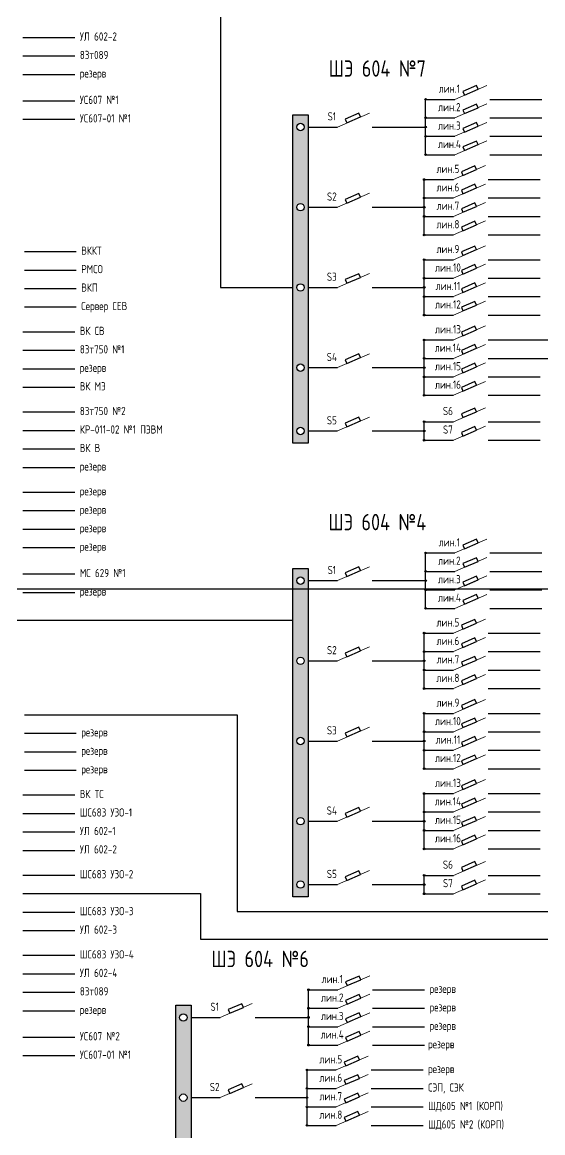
# Model space of a CAD drawing. Header units: millimetres. Extents: x 467 to 653, y 582 to 785.
# Drawn here: x 568.3 to 600, y 650 to 717.7 of the extents above; entities that cross this region are included whole.
import ezdxf

# ---------------------------------------------------------------- set-up
doc = ezdxf.new("R2010")
doc.units = ezdxf.units.MM
doc.header["$LTSCALE"] = 0.1
doc.layers.add('Уровень1', color=7, linetype='Continuous', plot=False)

msp = doc.modelspace()

# ---------------------------------------------------------------- hatches: boundary and pattern name
h = msp.add_hatch(color=256)
h.paths.add_polyline_path([(592.914, 712.987), (592.863, 712.987), (592.863, 712.937, 0.414214)], flags=17)
h.paths.add_polyline_path([(592.813, 712.987, 0.414214), (592.863, 712.937), (592.863, 712.987), (592.914, 712.987, 1)])
h = msp.add_hatch(color=256)
h.paths.add_polyline_path([(585.696, 712.044), (584.765, 712.044), (584.765, 692.025), (585.696, 692.025)])
h.paths.add_polyline_path([(585.004, 701.521, -1), (585.457, 701.521, -1)], flags=16)
h.paths.add_polyline_path([(585.457, 696.632, -1), (585.004, 696.632, -1)], flags=16)
h.paths.add_polyline_path([(585.004, 706.41, -1), (585.457, 706.41, -1)], flags=16)
h.paths.add_polyline_path([(585.457, 692.77, -1), (585.004, 692.77, -1)], flags=16)
h.paths.add_polyline_path([(585.004, 711.299, -1), (585.457, 711.299, -1)], flags=16)
h = msp.add_hatch(color=256)
h.paths.add_polyline_path([(592.914, 711.861), (592.863, 711.861), (592.863, 711.811, 0.414214)], flags=17)
h.paths.add_polyline_path([(592.813, 711.861, 0.414214), (592.863, 711.811), (592.863, 711.861), (592.914, 711.861, 1)])
h = msp.add_hatch(color=256)
h.paths.add_polyline_path([(592.914, 711.299), (592.863, 711.299), (592.863, 711.248, 0.414214)], flags=17)
h.paths.add_polyline_path([(592.813, 711.299, 0.414214), (592.863, 711.248), (592.863, 711.299), (592.914, 711.299, 1)])
h = msp.add_hatch(color=256)
h.paths.add_polyline_path([(592.914, 710.736), (592.863, 710.736), (592.863, 710.685, 0.414214)], flags=17)
h.paths.add_polyline_path([(592.813, 710.736, 0.414214), (592.863, 710.685), (592.863, 710.736), (592.914, 710.736, 1)])
h = msp.add_hatch(color=256)
h.paths.add_polyline_path([(592.914, 709.61), (592.863, 709.61), (592.863, 709.56, 0.414214)], flags=17)
h.paths.add_polyline_path([(592.813, 709.61, 0.414214), (592.863, 709.56), (592.863, 709.61), (592.914, 709.61, 1)])
h = msp.add_hatch(color=256)
h.paths.add_polyline_path([(592.825, 708.098), (592.775, 708.098), (592.775, 708.048, 0.414214)], flags=17)
h.paths.add_polyline_path([(592.724, 708.098, 0.414214), (592.775, 708.048), (592.775, 708.098), (592.825, 708.098, 1)])
h = msp.add_hatch(color=256)
h.paths.add_polyline_path([(592.825, 706.973), (592.775, 706.973), (592.775, 706.922, 0.414214)], flags=17)
h.paths.add_polyline_path([(592.724, 706.973, 0.414214), (592.775, 706.922), (592.775, 706.973), (592.825, 706.973, 1)])
h = msp.add_hatch(color=256)
h.paths.add_polyline_path([(592.825, 706.41), (592.775, 706.41), (592.775, 706.36, 0.414214)], flags=17)
h.paths.add_polyline_path([(592.724, 706.41, 0.414214), (592.775, 706.36), (592.775, 706.41), (592.825, 706.41, 1)])
h = msp.add_hatch(color=256)
h.paths.add_polyline_path([(592.825, 705.847), (592.775, 705.847), (592.775, 705.797, 0.414214)], flags=17)
h.paths.add_polyline_path([(592.724, 705.847, 0.414214), (592.775, 705.797), (592.775, 705.847), (592.825, 705.847, 1)])
h = msp.add_hatch(color=256)
h.paths.add_polyline_path([(592.825, 704.721), (592.775, 704.721), (592.775, 704.671, 0.414214)], flags=17)
h.paths.add_polyline_path([(592.724, 704.721, 0.414214), (592.775, 704.671), (592.775, 704.721), (592.825, 704.721, 1)])
h = msp.add_hatch(color=256)
h.paths.add_polyline_path([(592.825, 703.21), (592.775, 703.21), (592.775, 703.159, 0.414214)], flags=17)
h.paths.add_polyline_path([(592.724, 703.21, 0.414214), (592.775, 703.159), (592.775, 703.21), (592.825, 703.21, 1)])
h = msp.add_hatch(color=256)
h.paths.add_polyline_path([(592.825, 702.084), (592.775, 702.084), (592.775, 702.034, 0.414214)], flags=17)
h.paths.add_polyline_path([(592.724, 702.084, 0.414214), (592.775, 702.034), (592.775, 702.084), (592.825, 702.084, 1)])
h = msp.add_hatch(color=256)
h.paths.add_polyline_path([(592.825, 701.521), (592.775, 701.521), (592.775, 701.471, 0.414214)], flags=17)
h.paths.add_polyline_path([(592.724, 701.521, 0.414214), (592.775, 701.471), (592.775, 701.521), (592.825, 701.521, 1)])
h = msp.add_hatch(color=256)
h.paths.add_polyline_path([(592.825, 700.958), (592.775, 700.958), (592.775, 700.908, 0.414214)], flags=17)
h.paths.add_polyline_path([(592.724, 700.958, 0.414214), (592.775, 700.908), (592.775, 700.958), (592.825, 700.958, 1)])
h = msp.add_hatch(color=256)
h.paths.add_polyline_path([(592.825, 699.833), (592.775, 699.833), (592.775, 699.782, 0.414214)], flags=17)
h.paths.add_polyline_path([(592.724, 699.833, 0.414214), (592.775, 699.782), (592.775, 699.833), (592.825, 699.833, 1)])
h = msp.add_hatch(color=256)
h.paths.add_polyline_path([(592.825, 698.321), (592.775, 698.321), (592.775, 698.271, 0.414214)], flags=17)
h.paths.add_polyline_path([(592.724, 698.321, 0.414214), (592.775, 698.271), (592.775, 698.321), (592.825, 698.321, 1)])
h = msp.add_hatch(color=256)
h.paths.add_polyline_path([(592.825, 697.195), (592.775, 697.195), (592.775, 697.145, 0.414214)], flags=17)
h.paths.add_polyline_path([(592.724, 697.195, 0.414214), (592.775, 697.145), (592.775, 697.195), (592.825, 697.195, 1)])
h = msp.add_hatch(color=256)
h.paths.add_polyline_path([(592.825, 696.632), (592.775, 696.632), (592.775, 696.582, 0.414214)], flags=17)
h.paths.add_polyline_path([(592.724, 696.632, 0.414214), (592.775, 696.582), (592.775, 696.632), (592.825, 696.632, 1)])
h = msp.add_hatch(color=256)
h.paths.add_polyline_path([(592.825, 696.07), (592.775, 696.07), (592.775, 696.019, 0.414214)], flags=17)
h.paths.add_polyline_path([(592.724, 696.07, 0.414214), (592.775, 696.019), (592.775, 696.07), (592.825, 696.07, 1)])
h = msp.add_hatch(color=256)
h.paths.add_polyline_path([(592.825, 694.944), (592.775, 694.944), (592.775, 694.894, 0.414214)], flags=17)
h.paths.add_polyline_path([(592.724, 694.944, 0.414214), (592.775, 694.894), (592.775, 694.944), (592.825, 694.944, 1)])
h = msp.add_hatch(color=256)
h.paths.add_polyline_path([(592.825, 693.333), (592.775, 693.333), (592.775, 693.282, 0.414214)], flags=17)
h.paths.add_polyline_path([(592.724, 693.333, 0.414214), (592.775, 693.282), (592.775, 693.333), (592.825, 693.333, 1)])
h = msp.add_hatch(color=256)
h.paths.add_polyline_path([(592.825, 692.77), (592.775, 692.77), (592.775, 692.72, 0.414214)], flags=17)
h.paths.add_polyline_path([(592.724, 692.77, 0.414214), (592.775, 692.72), (592.775, 692.77), (592.825, 692.77, 1)])
h = msp.add_hatch(color=256)
h.paths.add_polyline_path([(592.825, 692.207), (592.775, 692.207), (592.775, 692.157, 0.414214)], flags=17)
h.paths.add_polyline_path([(592.724, 692.207, 0.414214), (592.775, 692.157), (592.775, 692.207), (592.825, 692.207, 1)])
h = msp.add_hatch(color=256)
h.paths.add_polyline_path([(592.914, 685.335), (592.863, 685.335), (592.863, 685.285, 0.414214)], flags=17)
h.paths.add_polyline_path([(592.813, 685.335, 0.414214), (592.863, 685.285), (592.863, 685.335), (592.914, 685.335, 1)])
h = msp.add_hatch(color=256)
h.paths.add_polyline_path([(585.696, 684.392), (584.765, 684.392), (584.765, 664.372), (585.696, 664.372)])
h.paths.add_polyline_path([(585.004, 673.869, -1), (585.457, 673.869, -1)], flags=16)
h.paths.add_polyline_path([(585.457, 668.98, -1), (585.004, 668.98, -1)], flags=16)
h.paths.add_polyline_path([(585.004, 678.758, -1), (585.457, 678.758, -1)], flags=16)
h.paths.add_polyline_path([(585.457, 665.118, -1), (585.004, 665.118, -1)], flags=16)
h.paths.add_polyline_path([(585.004, 683.646, -1), (585.457, 683.646, -1)], flags=16)
h = msp.add_hatch(color=256)
h.paths.add_polyline_path([(592.914, 684.209), (592.863, 684.209), (592.863, 684.159, 0.414214)], flags=17)
h.paths.add_polyline_path([(592.813, 684.209, 0.414214), (592.863, 684.159), (592.863, 684.209), (592.914, 684.209, 1)])
h = msp.add_hatch(color=256)
h.paths.add_polyline_path([(592.914, 683.646), (592.863, 683.646), (592.863, 683.596, 0.414214)], flags=17)
h.paths.add_polyline_path([(592.813, 683.646, 0.414214), (592.863, 683.596), (592.863, 683.646), (592.914, 683.646, 1)])
h = msp.add_hatch(color=256)
h.paths.add_polyline_path([(592.914, 683.084), (592.863, 683.084), (592.863, 683.033, 0.414214)], flags=17)
h.paths.add_polyline_path([(592.813, 683.084, 0.414214), (592.863, 683.033), (592.863, 683.084), (592.914, 683.084, 1)])
h = msp.add_hatch(color=256)
h.paths.add_polyline_path([(592.914, 681.958), (592.863, 681.958), (592.863, 681.908, 0.414214)], flags=17)
h.paths.add_polyline_path([(592.813, 681.958, 0.414214), (592.863, 681.908), (592.863, 681.958), (592.914, 681.958, 1)])
h = msp.add_hatch(color=256)
h.paths.add_polyline_path([(592.825, 680.446), (592.775, 680.446), (592.775, 680.396, 0.414214)], flags=17)
h.paths.add_polyline_path([(592.724, 680.446, 0.414214), (592.775, 680.396), (592.775, 680.446), (592.825, 680.446, 1)])
h = msp.add_hatch(color=256)
h.paths.add_polyline_path([(592.825, 679.321), (592.775, 679.321), (592.775, 679.27, 0.414214)], flags=17)
h.paths.add_polyline_path([(592.724, 679.321, 0.414214), (592.775, 679.27), (592.775, 679.321), (592.825, 679.321, 1)])
h = msp.add_hatch(color=256)
h.paths.add_polyline_path([(592.825, 678.758), (592.775, 678.758), (592.775, 678.707, 0.414214)], flags=17)
h.paths.add_polyline_path([(592.724, 678.758, 0.414214), (592.775, 678.707), (592.775, 678.758), (592.825, 678.758, 1)])
h = msp.add_hatch(color=256)
h.paths.add_polyline_path([(592.825, 678.195), (592.775, 678.195), (592.775, 678.145, 0.414214)], flags=17)
h.paths.add_polyline_path([(592.724, 678.195, 0.414214), (592.775, 678.145), (592.775, 678.195), (592.825, 678.195, 1)])
h = msp.add_hatch(color=256)
h.paths.add_polyline_path([(592.825, 677.069), (592.775, 677.069), (592.775, 677.019, 0.414214)], flags=17)
h.paths.add_polyline_path([(592.724, 677.069, 0.414214), (592.775, 677.019), (592.775, 677.069), (592.825, 677.069, 1)])
h = msp.add_hatch(color=256)
h.paths.add_polyline_path([(592.825, 675.557), (592.775, 675.557), (592.775, 675.507, 0.414214)], flags=17)
h.paths.add_polyline_path([(592.724, 675.557, 0.414214), (592.775, 675.507), (592.775, 675.557), (592.825, 675.557, 1)])
h = msp.add_hatch(color=256)
h.paths.add_polyline_path([(592.825, 674.432), (592.775, 674.432), (592.775, 674.382, 0.414214)], flags=17)
h.paths.add_polyline_path([(592.724, 674.432, 0.414214), (592.775, 674.382), (592.775, 674.432), (592.825, 674.432, 1)])
h = msp.add_hatch(color=256)
h.paths.add_polyline_path([(592.825, 673.869), (592.775, 673.869), (592.775, 673.819, 0.414214)], flags=17)
h.paths.add_polyline_path([(592.724, 673.869, 0.414214), (592.775, 673.819), (592.775, 673.869), (592.825, 673.869, 1)])
h = msp.add_hatch(color=256)
h.paths.add_polyline_path([(592.825, 673.306), (592.775, 673.306), (592.775, 673.256, 0.414214)], flags=17)
h.paths.add_polyline_path([(592.724, 673.306, 0.414214), (592.775, 673.256), (592.775, 673.306), (592.825, 673.306, 1)])
h = msp.add_hatch(color=256)
h.paths.add_polyline_path([(592.825, 672.181), (592.775, 672.181), (592.775, 672.13, 0.414214)], flags=17)
h.paths.add_polyline_path([(592.724, 672.181, 0.414214), (592.775, 672.13), (592.775, 672.181), (592.825, 672.181, 1)])
h = msp.add_hatch(color=256)
h.paths.add_polyline_path([(592.825, 670.669), (592.775, 670.669), (592.775, 670.618, 0.414214)], flags=17)
h.paths.add_polyline_path([(592.724, 670.669, 0.414214), (592.775, 670.618), (592.775, 670.669), (592.825, 670.669, 1)])
h = msp.add_hatch(color=256)
h.paths.add_polyline_path([(592.825, 669.543), (592.775, 669.543), (592.775, 669.493, 0.414214)], flags=17)
h.paths.add_polyline_path([(592.724, 669.543, 0.414214), (592.775, 669.493), (592.775, 669.543), (592.825, 669.543, 1)])
h = msp.add_hatch(color=256)
h.paths.add_polyline_path([(592.825, 668.98), (592.775, 668.98), (592.775, 668.93, 0.414214)], flags=17)
h.paths.add_polyline_path([(592.724, 668.98, 0.414214), (592.775, 668.93), (592.775, 668.98), (592.825, 668.98, 1)])
h = msp.add_hatch(color=256)
h.paths.add_polyline_path([(592.825, 668.417), (592.775, 668.417), (592.775, 668.367, 0.414214)], flags=17)
h.paths.add_polyline_path([(592.724, 668.417, 0.414214), (592.775, 668.367), (592.775, 668.417), (592.825, 668.417, 1)])
h = msp.add_hatch(color=256)
h.paths.add_polyline_path([(592.825, 667.292), (592.775, 667.292), (592.775, 667.242, 0.414214)], flags=17)
h.paths.add_polyline_path([(592.724, 667.292, 0.414214), (592.775, 667.242), (592.775, 667.292), (592.825, 667.292, 1)])
h = msp.add_hatch(color=256)
h.paths.add_polyline_path([(592.825, 665.681), (592.775, 665.681), (592.775, 665.63, 0.414214)], flags=17)
h.paths.add_polyline_path([(592.724, 665.681, 0.414214), (592.775, 665.63), (592.775, 665.681), (592.825, 665.681, 1)])
h = msp.add_hatch(color=256)
h.paths.add_polyline_path([(592.825, 665.118), (592.775, 665.118), (592.775, 665.067, 0.414214)], flags=17)
h.paths.add_polyline_path([(592.724, 665.118, 0.414214), (592.775, 665.067), (592.775, 665.118), (592.825, 665.118, 1)])
h = msp.add_hatch(color=256)
h.paths.add_polyline_path([(592.825, 664.555), (592.775, 664.555), (592.775, 664.505, 0.414214)], flags=17)
h.paths.add_polyline_path([(592.724, 664.555, 0.414214), (592.775, 664.505), (592.775, 664.555), (592.825, 664.555, 1)])
h = msp.add_hatch(color=256)
h.paths.add_polyline_path([(585.768, 658.705), (585.718, 658.705), (585.718, 658.655, 0.414214)], flags=17)
h.paths.add_polyline_path([(585.668, 658.705, 0.414214), (585.718, 658.655), (585.718, 658.705), (585.768, 658.705, 1)])
h = msp.add_hatch(color=256)
h.paths.add_polyline_path([(577.62, 637.743), (578.551, 637.743), (578.551, 657.762), (577.62, 657.762)])
h.paths.add_polyline_path([(577.859, 647.24, -1), (578.311, 647.24, -1)], flags=16)
h.paths.add_polyline_path([(578.311, 642.351, -1), (577.859, 642.351, -1)], flags=16)
h.paths.add_polyline_path([(577.859, 652.128, -1), (578.311, 652.128, -1)], flags=16)
h.paths.add_polyline_path([(578.311, 638.488, -1), (577.859, 638.488, -1)], flags=16)
h.paths.add_polyline_path([(577.859, 657.017, -1), (578.311, 657.017, -1)], flags=16)
h = msp.add_hatch(color=256)
h.paths.add_polyline_path([(585.768, 657.58), (585.718, 657.58), (585.718, 657.53, 0.414214)], flags=17)
h.paths.add_polyline_path([(585.668, 657.58, 0.414214), (585.718, 657.53), (585.718, 657.58), (585.768, 657.58, 1)])
h = msp.add_hatch(color=256)
h.paths.add_polyline_path([(585.768, 657.017), (585.718, 657.017), (585.718, 656.967, 0.414214)], flags=17)
h.paths.add_polyline_path([(585.668, 657.017, 0.414214), (585.718, 656.967), (585.718, 657.017), (585.768, 657.017, 1)])
h = msp.add_hatch(color=256)
h.paths.add_polyline_path([(585.768, 656.454), (585.718, 656.454), (585.718, 656.404, 0.414214)], flags=17)
h.paths.add_polyline_path([(585.668, 656.454, 0.414214), (585.718, 656.404), (585.718, 656.454), (585.768, 656.454, 1)])
h = msp.add_hatch(color=256)
h.paths.add_polyline_path([(585.768, 655.329), (585.718, 655.329), (585.718, 655.278, 0.414214)], flags=17)
h.paths.add_polyline_path([(585.668, 655.329, 0.414214), (585.718, 655.278), (585.718, 655.329), (585.768, 655.329, 1)])
h = msp.add_hatch(color=256)
h.paths.add_polyline_path([(585.68, 653.817), (585.629, 653.817), (585.629, 653.766, 0.414214)], flags=17)
h.paths.add_polyline_path([(585.579, 653.817, 0.414214), (585.629, 653.766), (585.629, 653.817), (585.68, 653.817, 1)])
h = msp.add_hatch(color=256)
h.paths.add_polyline_path([(585.68, 652.691), (585.629, 652.691), (585.629, 652.641, 0.414214)], flags=17)
h.paths.add_polyline_path([(585.579, 652.691, 0.414214), (585.629, 652.641), (585.629, 652.691), (585.68, 652.691, 1)])
h = msp.add_hatch(color=256)
h.paths.add_polyline_path([(585.68, 652.128), (585.629, 652.128), (585.629, 652.078, 0.414214)], flags=17)
h.paths.add_polyline_path([(585.579, 652.128, 0.414214), (585.629, 652.078), (585.629, 652.128), (585.68, 652.128, 1)])
h = msp.add_hatch(color=256)
h.paths.add_polyline_path([(585.68, 651.566), (585.629, 651.566), (585.629, 651.515, 0.414214)], flags=17)
h.paths.add_polyline_path([(585.579, 651.566, 0.414214), (585.629, 651.515), (585.629, 651.566), (585.68, 651.566, 1)])
h = msp.add_hatch(color=256)
h.paths.add_polyline_path([(585.68, 650.44), (585.629, 650.44), (585.629, 650.39, 0.414214)], flags=17)
h.paths.add_polyline_path([(585.579, 650.44, 0.414214), (585.629, 650.39), (585.629, 650.44), (585.68, 650.44, 1)])

# ---------------------------------------------------------------- linework, layer by layer
for p, q in [((580.353, 737.431), (580.353, 701.507)), ((568.299, 716.762), (571.468, 716.762)), ((568.299, 715.636), (571.468, 715.636)), ((568.299, 714.51), (571.468, 714.51)), ((592.863, 712.987), (594.648, 712.987)), ((592.863, 709.61), (592.863, 712.987)), ((596.774, 712.987), (599.942, 712.987)), ((568.299, 712.899), (571.468, 712.899)), ((568.299, 711.774), (571.468, 711.774)), ((592.863, 711.861), (594.648, 711.861)), ((596.774, 711.861), (599.942, 711.861)), ((585.696, 711.299), (587.48, 711.299)), ((589.606, 711.299), (592.863, 711.299)), ((592.863, 710.736), (594.648, 710.736)), ((596.774, 710.736), (599.942, 710.736)), ((592.863, 709.61), (594.648, 709.61)), ((596.774, 709.61), (599.942, 709.61)), ((592.775, 708.098), (594.559, 708.098)), ((592.775, 704.721), (592.775, 708.098)), ((596.685, 708.098), (599.854, 708.098)), ((592.775, 706.973), (594.559, 706.973)), ((596.685, 706.973), (599.854, 706.973)), ((585.696, 706.41), (587.48, 706.41)), ((589.606, 706.41), (592.775, 706.41)), ((592.775, 705.847), (594.559, 705.847)), ((596.685, 705.847), (599.854, 705.847)), ((592.775, 704.721), (594.559, 704.721)), ((596.685, 704.721), (599.854, 704.721)), ((568.388, 703.707), (571.556, 703.707)), ((592.775, 703.21), (594.559, 703.21)), ((592.775, 699.833), (592.775, 703.21)), ((596.685, 703.21), (599.854, 703.21)), ((568.388, 702.581), (571.556, 702.581)), ((592.775, 702.084), (594.559, 702.084)), ((596.685, 702.084), (599.854, 702.084)), ((568.388, 701.455), (571.556, 701.455)), ((580.353, 701.507), (584.765, 701.507)), ((585.696, 701.521), (587.48, 701.521)), ((589.606, 701.521), (592.775, 701.521)), ((592.775, 700.958), (594.559, 700.958)), ((596.685, 700.958), (599.854, 700.958)), ((568.388, 700.33), (571.556, 700.33)), ((592.775, 699.833), (594.559, 699.833)), ((596.685, 699.833), (599.854, 699.833)), ((568.299, 698.818), (571.468, 698.818)), ((592.775, 698.321), (594.559, 698.321)), ((592.775, 694.944), (592.775, 698.321)), ((596.685, 698.321), (599.854, 698.321)), ((599.854, 698.321), (609.508, 698.321)), ((568.299, 697.692), (571.468, 697.692)), ((592.775, 697.195), (594.559, 697.195)), ((596.685, 697.195), (599.854, 697.195)), ((599.854, 697.195), (605.614, 697.195)), ((568.299, 696.567), (571.468, 696.567)), ((585.696, 696.632), (587.48, 696.632)), ((589.606, 696.632), (592.775, 696.632)), ((592.775, 696.07), (594.559, 696.07)), ((596.685, 696.07), (599.854, 696.07)), ((568.299, 695.441), (571.468, 695.441)), ((592.775, 694.944), (594.559, 694.944)), ((596.685, 694.944), (599.854, 694.944)), ((568.299, 693.929), (571.468, 693.929)), ((592.775, 693.333), (594.559, 693.333)), ((592.775, 692.207), (592.775, 693.333)), ((596.685, 693.333), (599.854, 693.333)), ((568.299, 692.803), (571.468, 692.803)), ((585.696, 692.77), (587.48, 692.77)), ((589.606, 692.77), (592.775, 692.77)), ((592.775, 692.207), (594.559, 692.207)), ((596.685, 692.207), (599.854, 692.207)), ((568.299, 691.678), (571.468, 691.678)), ((568.299, 690.552), (571.468, 690.552)), ((568.299, 689.04), (571.468, 689.04)), ((568.299, 687.915), (571.468, 687.915)), ((568.299, 686.789), (571.468, 686.789)), ((568.299, 685.664), (571.468, 685.664)), ((592.863, 685.335), (594.648, 685.335)), ((592.863, 681.958), (592.863, 685.335)), ((596.774, 685.335), (599.942, 685.335)), ((568.299, 684.052), (571.468, 684.052)), ((592.863, 684.209), (594.648, 684.209)), ((596.774, 684.209), (599.942, 684.209)), ((585.696, 683.646), (587.48, 683.646)), ((589.606, 683.646), (592.863, 683.646)), ((568.299, 682.927), (571.468, 682.927)), ((592.863, 683.084), (594.648, 683.084)), ((596.774, 683.084), (599.942, 683.084)), ((592.863, 681.958), (594.648, 681.958)), ((596.774, 681.958), (599.942, 681.958)), ((554.65, 681.245), (584.765, 681.245)), ((592.775, 680.446), (594.559, 680.446)), ((592.775, 677.069), (592.775, 680.446)), ((596.685, 680.446), (599.854, 680.446)), ((592.775, 679.321), (594.559, 679.321)), ((596.685, 679.321), (599.854, 679.321)), ((585.696, 678.758), (587.48, 678.758)), ((589.606, 678.758), (592.775, 678.758)), ((592.775, 678.195), (594.559, 678.195)), ((596.685, 678.195), (599.854, 678.195)), ((592.775, 677.069), (594.559, 677.069)), ((596.685, 677.069), (599.854, 677.069)), ((568.388, 675.471), (571.556, 675.471)), ((571.556, 675.471), (581.372, 675.471)), ((581.372, 675.471), (581.372, 663.484)), ((592.775, 675.557), (594.559, 675.557)), ((592.775, 672.181), (592.775, 675.557)), ((596.685, 675.557), (599.854, 675.557)), ((568.388, 674.345), (571.556, 674.345)), ((592.775, 674.432), (594.559, 674.432)), ((596.685, 674.432), (599.854, 674.432)), ((585.696, 673.869), (587.48, 673.869)), ((589.606, 673.869), (592.775, 673.869)), ((568.388, 673.22), (571.556, 673.22)), ((592.775, 673.306), (594.559, 673.306)), ((596.685, 673.306), (599.854, 673.306)), ((568.388, 672.094), (571.556, 672.094)), ((592.775, 672.181), (594.559, 672.181)), ((596.685, 672.181), (599.854, 672.181)), ((568.299, 670.582), (571.468, 670.582)), ((592.775, 670.669), (594.559, 670.669)), ((592.775, 667.292), (592.775, 670.669)), ((596.685, 670.669), (599.854, 670.669)), ((568.299, 669.456), (571.468, 669.456)), ((585.696, 668.98), (587.48, 668.98)), ((589.606, 668.98), (592.775, 668.98)), ((592.775, 669.543), (594.559, 669.543)), ((596.685, 669.543), (599.854, 669.543)), ((568.299, 668.331), (571.468, 668.331)), ((592.775, 668.417), (594.559, 668.417)), ((596.685, 668.417), (599.854, 668.417)), ((568.299, 667.205), (571.468, 667.205)), ((592.775, 667.292), (594.559, 667.292)), ((596.685, 667.292), (599.854, 667.292)), ((568.299, 665.693), (571.468, 665.693)), ((592.775, 665.681), (594.559, 665.681)), ((592.775, 664.555), (592.775, 665.681)), ((596.685, 665.681), (599.854, 665.681)), ((585.696, 665.118), (587.48, 665.118)), ((589.606, 665.118), (592.775, 665.118)), ((568.299, 664.568), (571.468, 664.568)), ((571.468, 664.568), (579.14, 664.568)), ((579.14, 664.568), (579.14, 661.799)), ((592.775, 664.555), (594.559, 664.555)), ((596.685, 664.555), (599.854, 664.555)), ((581.372, 663.484), (619.287, 663.484)), ((568.299, 663.442), (571.468, 663.442)), ((568.299, 662.316), (571.468, 662.316)), ((579.14, 661.799), (614.711, 661.799)), ((568.299, 660.805), (571.468, 660.805)), ((568.299, 659.679), (571.468, 659.679)), ((568.299, 658.553), (571.468, 658.553)), ((585.718, 658.705), (587.503, 658.705)), ((585.718, 655.329), (585.718, 658.705)), ((589.629, 658.705), (592.797, 658.705)), ((568.299, 657.428), (571.468, 657.428)), ((585.718, 657.58), (587.503, 657.58)), ((589.629, 657.58), (592.797, 657.58)), ((578.551, 657.017), (580.335, 657.017)), ((582.461, 657.017), (585.718, 657.017)), ((585.718, 656.454), (587.503, 656.454)), ((589.629, 656.454), (592.797, 656.454)), ((568.299, 655.816), (571.468, 655.816)), ((568.299, 654.691), (571.468, 654.691)), ((585.718, 655.329), (587.503, 655.329)), ((589.629, 655.329), (592.797, 655.329)), ((585.629, 653.817), (587.414, 653.817)), ((585.629, 650.44), (585.629, 653.817)), ((589.54, 653.817), (592.708, 653.817)), ((585.629, 652.691), (587.414, 652.691)), ((589.54, 652.691), (592.708, 652.691)), ((578.551, 652.128), (580.335, 652.128)), ((582.461, 652.128), (585.629, 652.128)), ((585.629, 651.566), (587.414, 651.566)), ((589.54, 651.566), (592.708, 651.566)), ((585.629, 650.44), (587.414, 650.44)), ((589.54, 650.44), (592.708, 650.44))]:
    msp.add_line(p, q)
at = {"lineweight": 15}
for p, q in [((594.648, 712.987), (596.597, 713.836)), ((594.648, 711.861), (596.597, 712.711)), ((587.48, 711.299), (589.429, 712.148)), ((594.648, 710.736), (596.597, 711.585)), ((594.648, 709.61), (596.597, 710.459)), ((594.559, 708.098), (596.508, 708.947)), ((594.559, 706.973), (596.508, 707.822)), ((587.48, 706.41), (589.429, 707.259)), ((594.559, 705.847), (596.508, 706.696)), ((594.559, 704.721), (596.508, 705.571)), ((594.559, 703.21), (596.508, 704.059)), ((594.559, 702.084), (596.508, 702.933)), ((587.48, 701.521), (589.429, 702.37)), ((594.559, 700.958), (596.508, 701.807)), ((594.559, 699.833), (596.508, 700.682)), ((594.559, 698.321), (596.508, 699.17)), ((594.559, 697.195), (596.508, 698.044)), ((587.48, 696.632), (589.429, 697.482)), ((594.559, 696.07), (596.508, 696.919)), ((594.559, 694.944), (596.508, 695.793)), ((594.559, 693.333), (596.508, 694.182)), ((587.48, 692.77), (589.429, 693.619)), ((594.559, 692.207), (596.508, 693.056)), ((594.648, 685.335), (596.597, 686.184)), ((587.48, 683.646), (589.429, 684.496)), ((594.648, 684.209), (596.597, 685.058)), ((594.648, 683.084), (596.597, 683.933)), ((594.648, 681.958), (596.597, 682.807)), ((594.559, 680.446), (596.508, 681.295)), ((594.559, 679.321), (596.508, 680.17)), ((587.48, 678.758), (589.429, 679.607)), ((594.559, 678.195), (596.508, 679.044)), ((594.559, 677.069), (596.508, 677.918)), ((594.559, 675.557), (596.508, 676.407)), ((594.559, 674.432), (596.508, 675.281)), ((587.48, 673.869), (589.429, 674.718)), ((594.559, 673.306), (596.508, 674.155)), ((594.559, 672.181), (596.508, 673.03)), ((594.559, 670.669), (596.508, 671.518)), ((594.559, 669.543), (596.508, 670.392)), ((587.48, 668.98), (589.429, 669.829)), ((594.559, 668.417), (596.508, 669.267)), ((594.559, 667.292), (596.508, 668.141)), ((594.559, 665.681), (596.508, 666.53)), ((587.48, 665.118), (589.429, 665.967)), ((594.559, 664.555), (596.508, 665.404)), ((587.503, 658.705), (589.452, 659.555)), ((587.503, 657.58), (589.452, 658.429)), ((580.335, 657.017), (582.284, 657.866)), ((587.503, 656.454), (589.452, 657.303)), ((587.503, 655.329), (589.452, 656.178)), ((587.414, 653.817), (589.363, 654.666)), ((587.414, 652.691), (589.363, 653.54)), ((580.335, 652.128), (582.284, 652.978)), ((587.414, 651.566), (589.363, 652.415)), ((587.414, 650.44), (589.363, 651.289))]:
    msp.add_line(p, q, dxfattribs=at)
for points in [[(595.227, 713.239), (596.056, 713.6), (595.959, 713.824), (595.13, 713.462)], [(595.227, 712.114), (596.056, 712.475), (595.959, 712.698), (595.13, 712.337)], [(584.765, 712.044), (585.696, 712.044), (585.696, 692.025), (584.765, 692.025)], [(588.059, 711.551), (588.888, 711.912), (588.791, 712.135), (587.962, 711.774)], [(595.227, 710.988), (596.056, 711.349), (595.959, 711.572), (595.13, 711.211)], [(595.227, 709.862), (596.056, 710.224), (595.959, 710.447), (595.13, 710.086)], [(595.138, 708.35), (595.967, 708.712), (595.87, 708.935), (595.041, 708.574)], [(595.138, 707.225), (595.967, 707.586), (595.87, 707.809), (595.041, 707.448)], [(588.059, 706.662), (588.888, 707.023), (588.791, 707.247), (587.962, 706.885)], [(595.138, 706.099), (595.967, 706.46), (595.87, 706.684), (595.041, 706.322)], [(595.138, 704.974), (595.967, 705.335), (595.87, 705.558), (595.041, 705.197)], [(595.138, 703.462), (595.967, 703.823), (595.87, 704.046), (595.041, 703.685)], [(595.138, 702.336), (595.967, 702.697), (595.87, 702.921), (595.041, 702.559)], [(588.059, 701.773), (588.888, 702.135), (588.791, 702.358), (587.962, 701.997)], [(595.138, 701.21), (595.967, 701.572), (595.87, 701.795), (595.041, 701.434)], [(595.138, 700.085), (595.967, 700.446), (595.87, 700.669), (595.041, 700.308)], [(595.138, 698.573), (595.967, 698.934), (595.87, 699.158), (595.041, 698.796)], [(595.138, 697.447), (595.967, 697.809), (595.87, 698.032), (595.041, 697.671)], [(588.059, 696.885), (588.888, 697.246), (588.791, 697.469), (587.962, 697.108)], [(595.138, 696.322), (595.967, 696.683), (595.87, 696.906), (595.041, 696.545)], [(595.138, 695.196), (595.967, 695.557), (595.87, 695.781), (595.041, 695.419)], [(595.138, 693.585), (595.967, 693.946), (595.87, 694.169), (595.041, 693.808)], [(588.059, 693.022), (588.888, 693.383), (588.791, 693.607), (587.962, 693.245)], [(595.138, 692.459), (595.967, 692.82), (595.87, 693.044), (595.041, 692.682)], [(595.227, 685.587), (596.056, 685.948), (595.959, 686.172), (595.13, 685.81)], [(588.059, 683.899), (588.888, 684.26), (588.791, 684.483), (587.962, 684.122)], [(595.227, 684.461), (596.056, 684.823), (595.959, 685.046), (595.13, 684.685)], [(584.765, 684.392), (585.696, 684.392), (585.696, 664.372), (584.765, 664.372)], [(595.227, 683.336), (596.056, 683.697), (595.959, 683.92), (595.13, 683.559)], [(595.227, 682.21), (596.056, 682.571), (595.959, 682.795), (595.13, 682.433)], [(595.138, 680.698), (595.967, 681.06), (595.87, 681.283), (595.041, 680.922)], [(595.138, 679.573), (595.967, 679.934), (595.87, 680.157), (595.041, 679.796)], [(588.059, 679.01), (588.888, 679.371), (588.791, 679.594), (587.962, 679.233)], [(595.138, 678.447), (595.967, 678.808), (595.87, 679.032), (595.041, 678.67)], [(595.138, 677.321), (595.967, 677.683), (595.87, 677.906), (595.041, 677.545)], [(595.138, 675.81), (595.967, 676.171), (595.87, 676.394), (595.041, 676.033)], [(595.138, 674.684), (595.967, 675.045), (595.87, 675.269), (595.041, 674.907)], [(588.059, 674.121), (588.888, 674.482), (588.791, 674.706), (587.962, 674.344)], [(595.138, 673.558), (595.967, 673.92), (595.87, 674.143), (595.041, 673.782)], [(595.138, 672.433), (595.967, 672.794), (595.87, 673.017), (595.041, 672.656)], [(595.138, 670.921), (595.967, 671.282), (595.87, 671.505), (595.041, 671.144)], [(595.138, 669.795), (595.967, 670.157), (595.87, 670.38), (595.041, 670.019)], [(588.059, 669.232), (588.888, 669.594), (588.791, 669.817), (587.962, 669.456)], [(595.138, 668.67), (595.967, 669.031), (595.87, 669.254), (595.041, 668.893)], [(595.138, 667.544), (595.967, 667.905), (595.87, 668.129), (595.041, 667.767)], [(595.138, 665.933), (595.967, 666.294), (595.87, 666.517), (595.041, 666.156)], [(588.059, 665.37), (588.888, 665.731), (588.791, 665.954), (587.962, 665.593)], [(595.138, 664.807), (595.967, 665.168), (595.87, 665.392), (595.041, 665.03)], [(588.082, 658.958), (588.911, 659.319), (588.814, 659.542), (587.984, 659.181)], [(588.082, 657.832), (588.911, 658.193), (588.814, 658.417), (587.984, 658.055)], [(577.62, 657.762), (578.551, 657.762), (578.551, 637.743), (577.62, 637.743)], [(580.914, 657.269), (581.743, 657.631), (581.646, 657.854), (580.817, 657.493)], [(588.082, 656.706), (588.911, 657.068), (588.814, 657.291), (587.984, 656.93)], [(588.082, 655.581), (588.911, 655.942), (588.814, 656.165), (587.984, 655.804)], [(587.993, 654.069), (588.822, 654.43), (588.725, 654.653), (587.896, 654.292)], [(587.993, 652.943), (588.822, 653.305), (588.725, 653.528), (587.896, 653.167)], [(580.914, 652.381), (581.743, 652.742), (581.646, 652.965), (580.817, 652.604)], [(587.993, 651.818), (588.822, 652.179), (588.725, 652.402), (587.896, 652.041)], [(587.993, 650.692), (588.822, 651.053), (588.725, 651.277), (587.896, 650.915)]]:
    msp.add_lwpolyline(points, close=True)
for centre, radius in [((592.863, 712.987), 0.0503), ((592.863, 711.861), 0.0503), ((585.23, 711.299), 0.226), ((592.863, 711.299), 0.0503), ((592.863, 710.736), 0.0503), ((592.863, 709.61), 0.0503), ((592.775, 708.098), 0.0503), ((592.775, 706.973), 0.0503), ((585.23, 706.41), 0.226), ((592.775, 706.41), 0.0503), ((592.775, 705.847), 0.0503), ((592.775, 704.721), 0.0503), ((592.775, 703.21), 0.0503), ((592.775, 702.084), 0.0503), ((585.23, 701.521), 0.226), ((592.775, 701.521), 0.0503), ((592.775, 700.958), 0.0503), ((592.775, 699.833), 0.0503), ((592.775, 698.321), 0.0503), ((585.23, 696.632), 0.226), ((592.775, 697.195), 0.0503), ((592.775, 696.632), 0.0503), ((592.775, 696.07), 0.0503), ((592.775, 694.944), 0.0503), ((592.775, 693.333), 0.0503), ((585.23, 692.77), 0.226), ((592.775, 692.77), 0.0503), ((592.775, 692.207), 0.0503), ((592.863, 685.335), 0.0503), ((585.23, 683.646), 0.226), ((592.863, 684.209), 0.0503), ((592.863, 683.646), 0.0503), ((592.863, 683.084), 0.0503), ((592.863, 681.958), 0.0503), ((592.775, 680.446), 0.0503), ((592.775, 679.321), 0.0503), ((585.23, 678.758), 0.226), ((592.775, 678.758), 0.0503), ((592.775, 678.195), 0.0503), ((592.775, 677.069), 0.0503), ((592.775, 675.557), 0.0503), ((592.775, 674.432), 0.0503), ((585.23, 673.869), 0.226), ((592.775, 673.869), 0.0503), ((592.775, 673.306), 0.0503), ((592.775, 672.181), 0.0503), ((592.775, 670.669), 0.0503), ((592.775, 669.543), 0.0503), ((585.23, 668.98), 0.226), ((592.775, 668.98), 0.0503), ((592.775, 668.417), 0.0503), ((592.775, 667.292), 0.0503), ((592.775, 665.681), 0.0503), ((585.23, 665.118), 0.226), ((592.775, 665.118), 0.0503), ((592.775, 664.555), 0.0503), ((585.718, 658.705), 0.0503), ((585.718, 657.58), 0.0503), ((578.085, 657.017), 0.226), ((585.718, 657.017), 0.0503), ((585.718, 656.454), 0.0503), ((585.718, 655.329), 0.0503), ((585.629, 653.817), 0.0503), ((585.629, 652.691), 0.0503), ((578.085, 652.128), 0.226), ((585.629, 652.128), 0.0503), ((585.629, 651.566), 0.0503), ((585.629, 650.44), 0.0503)]:
    msp.add_circle(centre, radius)
at = {"layer": 'Уровень1'}
msp.add_line((653.251, 683.128), (467.333, 683.128), dxfattribs=at)

# ---------------------------------------------------------------- texts
for s, insert, char_height, width, attachment_point in [('{\\fGOST|b0|i0|c204|p34;УЛ 602-2}', (571.769, 717.069), 0.5, 8.14451, 1), ('{\\fGOST|b0|i0|c204|p34;83т089}', (571.769, 715.943), 0.5, 8.14451, 1), ('{\\fGOST|b0|i0|c204|p34;ШЭ 604 №7}', (589.911, 714.866), 1, 9.68531, 5), ('{\\fGOST|b0|i0|c204|p34;резерв}', (571.769, 714.818), 0.5, 8.14451, 1), ('{\\fGOST|b0|i0|c204|p34;лин.1}', (594.309, 713.638), 0.5, 8.14451, 5), ('{\\fGOST|b0|i0|c204|p34;УС607 №1}', (571.769, 713.206), 0.5, 8.14451, 1), ('{\\fGOST|b0|i0|c204|p34;лин.2}', (594.309, 712.512), 0.5, 8.14451, 5), ('{\\fGOST|b0|i0|c204|p34;УС607-01 №1}', (571.769, 712.081), 0.5, 8.14451, 1), ('{\\fGOST|b0|i0|c204|p34;S1}', (587.141, 711.95), 0.5, 8.14451, 5), ('{\\fGOST|b0|i0|c204|p34;лин.3}', (594.309, 711.387), 0.5, 8.14451, 5), ('{\\fGOST|b0|i0|c204|p34;лин.4}', (594.309, 710.261), 0.5, 8.14451, 5), ('{\\fGOST|b0|i0|c204|p34;лин.5}', (594.22, 708.749), 0.5, 8.14451, 5), ('{\\fGOST|b0|i0|c204|p34;лин.6}', (594.22, 707.624), 0.5, 8.14451, 5), ('{\\fGOST|b0|i0|c204|p34;S2}', (587.141, 707.061), 0.5, 8.14451, 5), ('{\\fGOST|b0|i0|c204|p34;лин.7}', (594.22, 706.498), 0.5, 8.14451, 5), ('{\\fGOST|b0|i0|c204|p34;лин.8}', (594.22, 705.372), 0.5, 8.14451, 5), ('{\\fGOST|b0|i0|c204|p34;лин.9}', (594.22, 703.861), 0.5, 8.14451, 5), ('{\\fGOST|b0|i0|c204|p34;ВККТ}', (571.858, 704.014), 0.5, 8.14451, 1), ('{\\fGOST|b0|i0|c204|p34;РМСО}', (571.858, 702.888), 0.5, 8.14451, 1), ('{\\fGOST|b0|i0|c204|p34;лин.10}', (594.22, 702.735), 0.5, 8.14451, 5), ('{\\fGOST|b0|i0|c204|p34;S3}', (587.141, 702.172), 0.5, 8.14451, 5), ('{\\fGOST|b0|i0|c204|p34;ВКП}', (571.858, 701.763), 0.5, 8.14451, 1), ('{\\fGOST|b0|i0|c204|p34;лин.11}', (594.22, 701.609), 0.5, 8.14451, 5), ('{\\fGOST|b0|i0|c204|p34;лин.12}', (594.22, 700.484), 0.5, 8.14451, 5), ('{\\fGOST|b0|i0|c204|p34;Сервер СЕВ}', (571.858, 700.637), 0.5, 8.14451, 1), ('{\\fGOST|b0|i0|c204|p34;ВК СВ}', (571.769, 699.125), 0.5, 8.14451, 1), ('{\\fGOST|b0|i0|c204|p34;лин.13}', (594.22, 698.972), 0.5, 8.14451, 5), ('{\\fGOST|b0|i0|c204|p34;лин.14}', (594.22, 697.846), 0.5, 8.14451, 5), ('{\\fGOST|b0|i0|c204|p34;83т750 №1}', (571.769, 698), 0.5, 8.14451, 1), ('{\\fGOST|b0|i0|c204|p34;S4}', (587.141, 697.283), 0.5, 8.14451, 5), ('{\\fGOST|b0|i0|c204|p34;резерв}', (571.769, 696.874), 0.5, 8.14451, 1), ('{\\fGOST|b0|i0|c204|p34;лин.15}', (594.22, 696.721), 0.5, 8.14451, 5), ('{\\fGOST|b0|i0|c204|p34;ВК МЭ}', (571.769, 695.748), 0.5, 8.14451, 1), ('{\\fGOST|b0|i0|c204|p34;лин.16}', (594.22, 695.595), 0.5, 8.14451, 5), ('{\\fGOST|b0|i0|c204|p34;83т750 №2}', (571.769, 694.236), 0.5, 8.14451, 1), ('{\\fGOST|b0|i0|c0|p34;S6}', (594.22, 693.984), 0.5, 8.14451, 5), ('{\\fGOST|b0|i0|c204|p34;S5}', (587.141, 693.421), 0.5, 8.14451, 5), ('{\\fGOST|b0|i0|c204|p34;КР-011-02 №1 ПЭВМ}', (571.769, 693.111), 0.5, 8.14451, 1), ('{\\fGOST|b0|i0|c0|p34;S7}', (594.22, 692.858), 0.5, 8.14451, 5), ('{\\fGOST|b0|i0|c204|p34;ВК В}', (571.769, 691.985), 0.5, 8.14451, 1), ('{\\fGOST|b0|i0|c204|p34;резерв}', (571.769, 690.86), 0.5, 8.14451, 1), ('{\\fGOST|b0|i0|c204|p34;резерв}', (571.769, 689.348), 0.5, 8.14451, 1), ('{\\fGOST|b0|i0|c204|p34;резерв}', (571.769, 688.222), 0.5, 8.14451, 1), ('{\\fGOST|b0|i0|c204|p34;ШЭ 604 №4}', (589.911, 687.214), 1, 9.68531, 5), ('{\\fGOST|b0|i0|c204|p34;резерв}', (571.769, 687.096), 0.5, 8.14451, 1), ('{\\fGOST|b0|i0|c204|p34;резерв}', (571.769, 685.971), 0.5, 8.14451, 1), ('{\\fGOST|b0|i0|c204|p34;лин.1}', (594.309, 685.986), 0.5, 8.14451, 5), ('{\\fGOST|b0|i0|c204|p34;S1}', (587.141, 684.297), 0.5, 8.14451, 5), ('{\\fGOST|b0|i0|c204|p34;лин.2}', (594.309, 684.86), 0.5, 8.14451, 5), ('{\\fGOST|b0|i0|c204|p34;МС 629 №1}', (571.769, 684.36), 0.5, 8.14451, 1), ('{\\fGOST|b0|i0|c204|p34;лин.3}', (594.309, 683.735), 0.5, 8.14451, 5), ('{\\fGOST|b0|i0|c204|p34;резерв}', (571.769, 683.234), 0.5, 8.14451, 1), ('{\\fGOST|b0|i0|c204|p34;лин.4}', (594.309, 682.609), 0.5, 8.14451, 5), ('{\\fGOST|b0|i0|c204|p34;лин.5}', (594.22, 681.097), 0.5, 8.14451, 5), ('{\\fGOST|b0|i0|c204|p34;лин.6}', (594.22, 679.972), 0.5, 8.14451, 5), ('{\\fGOST|b0|i0|c204|p34;S2}', (587.141, 679.409), 0.5, 8.14451, 5), ('{\\fGOST|b0|i0|c204|p34;лин.7}', (594.22, 678.846), 0.5, 8.14451, 5), ('{\\fGOST|b0|i0|c204|p34;лин.8}', (594.22, 677.72), 0.5, 8.14451, 5), ('{\\fGOST|b0|i0|c204|p34;лин.9}', (594.22, 676.208), 0.5, 8.14451, 5), ('{\\fGOST|b0|i0|c204|p34;лин.10}', (594.22, 675.083), 0.5, 8.14451, 5), ('{\\fGOST|b0|i0|c204|p34;резерв}', (571.858, 674.652), 0.5, 8.14451, 1), ('{\\fGOST|b0|i0|c204|p34;S3}', (587.141, 674.52), 0.5, 8.14451, 5), ('{\\fGOST|b0|i0|c204|p34;лин.11}', (594.22, 673.957), 0.5, 8.14451, 5), ('{\\fGOST|b0|i0|c204|p34;резерв}', (571.858, 673.527), 0.5, 8.14451, 1), ('{\\fGOST|b0|i0|c204|p34;лин.12}', (594.22, 672.832), 0.5, 8.14451, 5), ('{\\fGOST|b0|i0|c204|p34;резерв}', (571.858, 672.401), 0.5, 8.14451, 1), ('{\\fGOST|b0|i0|c204|p34;лин.13}', (594.22, 671.32), 0.5, 8.14451, 5), ('{\\fGOST|b0|i0|c204|p34;ВК ТС}', (571.769, 670.889), 0.5, 8.14451, 1), ('{\\fGOST|b0|i0|c204|p34;лин.14}', (594.22, 670.194), 0.5, 8.14451, 5), ('{\\fGOST|b0|i0|c204|p34;ШС683 УЗО-1}', (571.769, 669.764), 0.5, 8.14451, 1), ('{\\fGOST|b0|i0|c204|p34;S4}', (587.141, 669.631), 0.5, 8.14451, 5), ('{\\fGOST|b0|i0|c204|p34;лин.15}', (594.22, 669.068), 0.5, 8.14451, 5), ('{\\fGOST|b0|i0|c204|p34;УЛ 602-1}', (571.769, 668.638), 0.5, 8.14451, 1), ('{\\fGOST|b0|i0|c204|p34;лин.16}', (594.22, 667.943), 0.5, 8.14451, 5), ('{\\fGOST|b0|i0|c204|p34;УЛ 602-2}', (571.769, 667.513), 0.5, 8.14451, 1), ('{\\fGOST|b0|i0|c0|p34;S6}', (594.22, 666.332), 0.5, 8.14451, 5), ('{\\fGOST|b0|i0|c204|p34;ШС683 УЗО-2}', (571.769, 666.001), 0.5, 8.14451, 1), ('{\\fGOST|b0|i0|c204|p34;S5}', (587.141, 665.769), 0.5, 8.14451, 5), ('{\\fGOST|b0|i0|c0|p34;S7}', (594.22, 665.206), 0.5, 8.14451, 5), ('{\\fGOST|b0|i0|c204|p34;ШС683 УЗО-3}', (571.769, 663.749), 0.5, 8.14451, 1), ('{\\fGOST|b0|i0|c204|p34;УЛ 602-3}', (571.769, 662.624), 0.5, 8.14451, 1), ('{\\fGOST|b0|i0|c204|p34;ШС683 УЗО-4}', (571.769, 661.112), 0.5, 8.14451, 1), ('{\\fGOST|b0|i0|c204|p34;ШЭ 604 №6}', (582.766, 660.585), 1, 9.68531, 5), ('{\\fGOST|b0|i0|c204|p34;УЛ 602-4}', (571.769, 659.986), 0.5, 8.14451, 1), ('{\\fGOST|b0|i0|c204|p34;лин.1}', (587.163, 659.357), 0.5, 8.14451, 5), ('{\\fGOST|b0|i0|c204|p34;83т089}', (571.769, 658.861), 0.5, 8.14451, 1), ('{\\fGOST|b0|i0|c204|p34;резерв}', (593.099, 659.013), 0.5, 8.14451, 1), ('{\\fGOST|b0|i0|c204|p34;лин.2}', (587.163, 658.231), 0.5, 8.14451, 5), ('{\\fGOST|b0|i0|c204|p34;резерв}', (571.769, 657.735), 0.5, 8.14451, 1), ('{\\fGOST|b0|i0|c204|p34;S1}', (579.996, 657.668), 0.5, 8.14451, 5), ('{\\fGOST|b0|i0|c204|p34;резерв}', (593.099, 657.887), 0.5, 8.14451, 1), ('{\\fGOST|b0|i0|c204|p34;лин.3}', (587.163, 657.105), 0.5, 8.14451, 5), ('{\\fGOST|b0|i0|c204|p34;УС607 №2}', (571.769, 656.124), 0.5, 8.14451, 1), ('{\\fGOST|b0|i0|c204|p34;лин.4}', (587.163, 655.98), 0.5, 8.14451, 5), ('{\\fGOST|b0|i0|c204|p34;резерв}', (593.099, 656.762), 0.5, 8.14451, 1), ('{\\fGOST|b0|i0|c204|p34;резерв}', (593.01, 655.636), 0.5, 8.14451, 1), ('{\\fGOST|b0|i0|c204|p34;УС607-01 №1}', (571.769, 654.998), 0.5, 8.14451, 1), ('{\\fGOST|b0|i0|c204|p34;лин.5}', (587.075, 654.468), 0.5, 8.14451, 5), ('{\\fGOST|b0|i0|c204|p34;резерв}', (593.01, 654.124), 0.5, 8.14451, 1), ('{\\fGOST|b0|i0|c204|p34;лин.6}', (587.075, 653.342), 0.5, 8.14451, 5), ('{\\fGOST|b0|i0|c204|p34;S2}', (579.996, 652.779), 0.5, 8.14451, 5), ('{\\fGOST|b0|i0|c204|p34;СЭП, СЭК}', (593.01, 652.999), 0.5, 8.14451, 1), ('{\\fGOST|b0|i0|c204|p34;лин.7}', (587.075, 652.217), 0.5, 8.14451, 5), ('{\\fGOST|b0|i0|c204|p34;лин.8}', (587.075, 651.091), 0.5, 8.14451, 5), ('{\\fGOST|b0|i0|c204|p34;ШД605 №1 (КОРП)}', (593.01, 651.873), 0.5, 8.14451, 1), ('{\\fGOST|b0|i0|c204|p34;ШД605 №2 (КОРП)}', (593.01, 650.747), 0.5, 8.14451, 1)]:
    msp.add_mtext(s, dxfattribs=dict(insert=insert, char_height=char_height, width=width, attachment_point=attachment_point))

doc.saveas('drawing.dxf')
